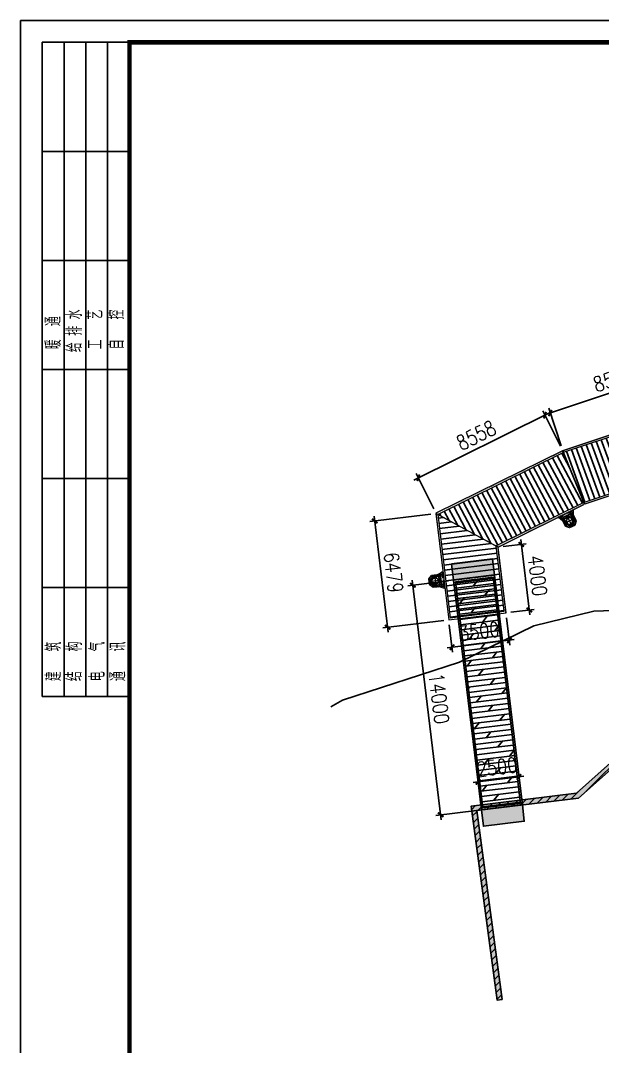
# Model space of a CAD drawing. Extents: x -259369 to -50372, y -155978 to 198088.
# Drawn here: x -218179 to -182909, y 95648 to 157767 of the extents above; entities that cross this region are included whole.
import ezdxf

# ---------------------------------------------------------------- set-up
doc = ezdxf.new("R2010")
doc.units = 0
doc.header["$LTSCALE"] = 1000
doc.header["$MEASUREMENT"] = 0
for name, pattern in [('CENTER', [2, 1.25, -0.25, 0.25, -0.25]), ('DASHED', [0.75, 0.5, -0.25]), ('HIDDEN', [0.375, 0.25, -0.125])]:
    doc.linetypes.add(name, pattern=pattern)
for name, color, linetype in [('langan', 170, 'FENCELINE2'), ('主框型材', 4, 'Continuous'), ('抱桩器', 255, 'Continuous')]:
    doc.layers.add(name, color=color, linetype=linetype)
for name, color, linetype, lineweight in [('导框型材', 2, 'Continuous', 18), ('结构', 52, 'Continuous', 18), ('轮子座', 7, 'Continuous', 9)]:
    doc.layers.add(name, color=color, linetype=linetype, lineweight=lineweight)
doc.styles.add('HZTXT', font='txtw.shx', dxfattribs={"width": 0.8, "bigfont": 'hztxtw.shx'})
doc.styles.get("Standard").update_dxf_attribs({"font": 'gbenor.shx', "bigfont": 'gbcbig.shx'})
doc.linetypes.add('FENCELINE2', pattern='A,6.35,-2.54,[132,ltypeshp.shx,S=2.54,R=0,X=-2.54,Y=0],-2.54,25.4', length=36.83)
doc.dimstyles.new('DIM-300', dxfattribs={"dimscale": 300, "dimtxt": 3, "dimasz": 1, "dimexe": 1, "dimexo": 1, "dimgap": 1, "dimtad": 1, "dimdec": 0, "dimdsep": 46, "dimtxsty": 'HZTXT', "dimblk": 'ARCHTICK', "dimcen": 0, "dimdle": 1, "dimclrd": 9, "dimclre": 9, "dimclrt": 2, "dimadec": 1, "dimazin": 0, "dimtfac": 1, "dimtdec": 0, "dimtix": 1, "dimtmove": 2, "dimatfit": 3, "dimldrblk": 'ARCHTICK', "dimfxl": 10, "dimtolj": 1, "dimtzin": 0, "dimarcsym": 1})
pattern_1 = [(0, (1212.185, -561.11), (6.35, 12.7), [0, -12.7])]

# ---------------------------------------------------------------- blocks, each defined once
blk = doc.blocks.new('$TITLEBLK$00000095')
for p, q in [((-150, 20), (-150, 0)), ((-150, 20), (0, 20)), ((-125, 20), (-125, 0)), ((-100, 20), (-100, 0)), ((-75, 20), (-75, 0)), ((-75, 20), (-75, 0)), ((-50, 20), (-50, 0)), ((-25, 20), (-25, 0)), ((0, 20), (0, 0)), ((-150, 15), (-75, 15)), ((-75, 15), (0, 15)), ((-150, 10), (-75, 10)), ((-75, 10), (0, 10)), ((-150, 5), (-75, 5)), ((-75, 5), (0, 5))]:
    blk.add_line(p, q)
at = {"width": 0.8}
for s, p in [('建   筑', (-146.45, 15.65)), ('暖  通', (-70.35, 15.73)), ('结   构', (-146.45, 10.91)), ('给 排 水', (-71.03, 10.9)), ('电   气', (-146.45, 5.65)), ('工   艺', (-70.35, 6.13)), ('自   控', (-70.35, 1.24)), ('通   讯', (-146.45, 0.88))]:
    blk.add_text(s, height=3.509, dxfattribs=at).set_placement(p)
blk = doc.blocks.new('rgthtyjyuk')
blk.add_lwpolyline([(0, 0), (420, 0), (420, 297), (0, 297)], close=True)
at = {"const_width": 1}
blk.add_lwpolyline([(25, 5), (415, 5), (415, 292), (25, 292)], close=True, dxfattribs=at)
at = {"rotation": 90}
blk.add_blockref('$TITLEBLK$00000095', (25, 292), dxfattribs=at)
blk = doc.blocks.new('thwerg')
at = {"linetype": 'Continuous'}
h = blk.add_hatch(dxfattribs=at)
h.set_pattern_fill('AR-CONC', color=252, scale=5)
h.set_pattern_definition([(50, (0, 0), (910.9233, -79.6954), [95.25, -1047.75]), (355, (0, 0), (-176.217, 955.284), [76.2, -838.203]), (100.45144, (75.9, -6.6), (734.7062, 875.5888), [80.95, -890.451]), (46.1842, (0, 254), (1355.395, -210.2116), [142.875, -1571.625]), (96.63556, (113, 236.5), (1187.021, 1237.131), [121.425, -1335.678]), (351.18415, (0, 254), (1187.021, 1237.131), [114.3, -1257.299]), (21, (127, 190.5), (758.072, -511.326), [95.25, -1047.75]), (326, (127, 190.5), (309.01, 920.94), [76.2, -838.2]), (71.45144, (190.2, 147.9), (1067.082, 409.614), [80.95, -890.4497]), (37.5, (0, 0), (15.443, 422.7752), [0, -828.04, 0, -850.9, 0, -841.375]), (7.5, (0, 0), (334.0983, 500.9029), [0, -485.14, 0, -808.99, 0, -320.675]), (327.5, (-283.2, 0), (677.953, -28.6437), [0, -317.5, 0, -990.6, 0, -1314.45]), (317.5, (-410.2, 0), (740.646, 127.1325), [0, -412.75, 0, -657.86, 0, -933.45])])
h.paths.add_polyline_path([(125890, -32795), (125541, -30956), (144375, -29749), (144792, -28301), (167849, -30703), (167718, -32134), (177330, -33007), (175981, -40288), (177064, -40496), (176008, -49398), (176306, -49434), (177395, -40254), (176330, -40050), (177685, -32738), (168044, -31863), (168175, -30435), (144574, -27977), (144145, -29463), (125184, -30678), (125563, -32683), (121810, -36014), (115445, -36787), (117010, -48533), (117307, -48493), (115782, -37048), (121939, -36301)])
h = blk.add_hatch(dxfattribs=at)
h.set_pattern_fill('ANSI31', color=252, scale=100)
h.set_pattern_definition([(45, (0, 0), (-224.5064, 224.5064), [])])
h.paths.add_polyline_path([(144375, -29749), (144792, -28301), (167849, -30703), (167718, -32134), (177330, -33007), (175981, -40288), (177064, -40496), (176008, -49398), (176306, -49434), (177395, -40254), (176330, -40050), (177685, -32738), (168044, -31863), (168175, -30435), (144574, -27977), (144145, -29463), (125184, -30678), (125563, -32683), (121810, -36014), (115445, -36787), (117010, -48533), (117307, -48493), (115782, -37048), (121939, -36301), (125890, -32795), (125541, -30956)])
at = {"color": 252, "linetype": 'Continuous', "elevation": -32017, "flags": 128}
blk.add_lwpolyline([(106933, -30769), (107635, -30369), (114725, -28078), (119240, -25868), (122867, -24992), (126369, -24863), (131244, -25695), (140044, -24946), (146723, -24787), (160192, -25793), (172447, -28232), (182746, -30446)], dxfattribs=at)
at = {"color": 252, "linetype": 'Continuous', "flags": 128}
for points, elevation in [([(117307, -48493), (115782, -37048), (121939, -36301), (125890, -32795), (125541, -30956), (144375, -29749), (144792, -28301), (167849, -30703), (167718, -32134), (177330, -33007), (175981, -40288), (177064, -40496), (176008, -49398), (176306, -49434), (177395, -40254), (176330, -40050), (177685, -32738), (168044, -31863), (168175, -30435), (144574, -27977), (144145, -29463), (125184, -30678), (125563, -32683), (121810, -36014), (115445, -36787), (117010, -48533)], -2496), ([(128902, -32969), (129469, -38215), (138338, -37256), (137771, -32010), (128902, -32969)], -32017)]:
    blk.add_lwpolyline(points, close=True, dxfattribs=dict(at, elevation=elevation))
blk.add_lwpolyline([(141861, -33967), (141860, -37038), (146732, -37038), (146732, -32622), (157554, -34310), (157440, -36052), (162121, -36914), (166389, -33855), (172143, -34842), (171563, -38202)], dxfattribs=at)
blk = doc.blocks.new('FQ-PM')
h = blk.add_hatch()
h.set_pattern_fill('ANSI31', color=252, scale=100, angle=55)
h.set_pattern_definition([(100, (0, 0), (-312.67646, -55.1333), [])])
h.paths.add_polyline_path([(153500, 49716), (145102, 48153), (145925, 44966), (153879, 46446)])
h = blk.add_hatch()
h.set_pattern_fill('ANSI31', color=252, scale=100, angle=45)
h.set_pattern_definition([(90, (0, 0), (-317.5, 0), [])])
h.paths.add_polyline_path([(162049, 50116), (153515, 49718), (153894, 46448), (161976, 46825)])
h = blk.add_hatch()
h.set_pattern_fill('ANSI31', color=252, scale=100, angle=39)
h.set_pattern_definition([(84, (0, 0), (-315.7607, 33.1878), [])])
h.paths.add_polyline_path([(170571, 49340), (162064, 50115), (161991, 46825), (170048, 46090)])
h = blk.add_hatch()
h.set_pattern_fill('ANSI31', color=252, scale=100, angle=32)
h.set_pattern_definition([(77, (0, 0), (-309.3625, 71.42196), [])])
h.paths.add_polyline_path([(178907, 47404), (170586, 49338), (170063, 46088), (177943, 44257)])
h = blk.add_hatch()
h.set_pattern_fill('ANSI31', color=252, scale=100, angle=65)
h.set_pattern_definition([(110, (0, 0), (-298.3524, -108.5914), [])])
h.paths.add_polyline_path([(145911, 44962), (145087, 48149), (136982, 45450), (138234, 42406)])
h = blk.add_hatch()
h.set_pattern_fill('ANSI31', color=252, scale=100, angle=22)
h.set_pattern_definition([(67, (0, 0), (-292.2603, 124.05713), [])])
h.paths.add_polyline_path([(186899, 44344), (178921, 47400), (177958, 44252), (185513, 41358)])
h = blk.add_hatch()
h.set_pattern_fill('ANSI31', color=252, scale=100, angle=73)
h.set_pattern_definition([(118, (0, 0), (-280.33586, -149.0572), [])])
h.paths.add_polyline_path([(136968, 45444), (129373, 41691), (132914, 39777), (138221, 42400)])
h = blk.add_hatch()
h.set_pattern_fill('ANSI31', color=252, scale=100, angle=15)
h.set_pattern_definition([(60, (0, 0), (-274.96307, 158.75), [])])
h.paths.add_polyline_path([(186912, 44338), (185527, 41352), (190875, 38407), (194339, 40249)])
h = blk.add_hatch()
h.set_pattern_fill('ANSI31', color=252, scale=100, angle=142)
h.set_pattern_definition([(187, (0, 0), (38.6935, -315.1334), [])])
h.paths.add_polyline_path([(132907, 39762), (129366, 41678), (130126, 35426), (133385, 35822)])
h = blk.add_hatch()
h.set_pattern_fill('ANSI31', color=252, scale=100, angle=130)
h.set_pattern_definition([(175, (0, 0), (-27.67195, -316.2918), [])])
h.paths.add_polyline_path([(194346, 40235), (190882, 38394), (190527, 34488), (193797, 34191)])
at = {"layer": '结构', "color": 3, "elevation": 29521}
for points in [[(145952, 44861), (145075, 48258), (153488, 49824), (153891, 46339)], [(153906, 46341), (153503, 49826), (162051, 50224), (161973, 46717)], [(161988, 46716), (162066, 50224), (170588, 49447), (170031, 45983)], [(170046, 45981), (170603, 49445), (178939, 47508), (177912, 44153)], [(138276, 42306), (136941, 45550), (145060, 48254), (145938, 44857)], [(177926, 44149), (178953, 47503), (186944, 44442), (185468, 41260)], [(133028, 39713), (138262, 42300), (136927, 45544), (129255, 41753)], [(194455, 40308), (190763, 38346), (185481, 41254), (186958, 44436)], [(133023, 39699), (129250, 41738), (130031, 35306), (133505, 35728)], [(190767, 38331), (194460, 40294), (193891, 34031), (190406, 34348)]]:
    blk.add_lwpolyline(points, close=True, dxfattribs=at)
for points in [[(145102, 48153), (153500, 49716)], [(153515, 49718), (162049, 50116)], [(162064, 50115), (170571, 49340)], [(170586, 49338), (178907, 47404)], [(136982, 45450), (145087, 48149)], [(178921, 47400), (186899, 44344)], [(161976, 46825), (153894, 46448)], [(170048, 46090), (161991, 46825)], [(153879, 46446), (145925, 44966)], [(177943, 44257), (170063, 46088)], [(129371, 41690), (136968, 45444)], [(145911, 44962), (138234, 42406)], [(185513, 41358), (177958, 44252)], [(186912, 44338), (194341, 40247)], [(138221, 42400), (132912, 39776)], [(129365, 41687), (129365, 41687)], [(129367, 41675), (130126, 35426), (133385, 35822), (132907, 39762)], [(190877, 38406), (185527, 41352)], [(194346, 40233), (193793, 34148), (190523, 34445), (190881, 38392)], [(194347, 40244), (194347, 40244)]]:
    blk.add_lwpolyline(points, dxfattribs=at)
blk = doc.blocks.new('_ArchTick')
at = {"color": 0, "linetype": 'ByBlock', "const_width": 0.4}
blk.add_lwpolyline([(-0.5, -0.5), (0.5, 0.5)], dxfattribs=at)
blk = doc.blocks.new('*D728')
at = {"color": 9, "lineweight": -2, "transparency": 16777216}
for p, q in [((-186360, 133909), (-177672, 136803)), ((-177293, 134715), (-178051, 136992)), ((-185412, 132011), (-186171, 134289))]:
    blk.add_line(p, q, dxfattribs=at)
at = {"layer": 'Defpoints', "color": 0, "transparency": 16777216}
for p in [(-177956, 136708), (-177198, 134430, 29521), (-185317, 131727, 29521)]:
    blk.add_point(p, dxfattribs=at)
at = {"color": 9, "lineweight": -2, "transparency": 16777216, "xscale": 300, "yscale": 300, "zscale": 300}
for p, rotation in [((-177956, 136708), 18.41695928787538), ((-186076, 134004), 198.4169592878754)]:
    blk.add_blockref('_ArchTick', p, dxfattribs=dict(at, rotation=rotation))
at = {"color": 2, "transparency": 16777216, "insert": (-182253, 136068), "char_height": 900, "attachment_point": 5, "rotation": 18.41696, "style": 'HZTXT'}
blk.add_mtext('\\A1;8558', dxfattribs=at)
blk = doc.blocks.new('*D736')
at = {"color": 9, "lineweight": -2, "transparency": 16777216}
for p, q in [((-193306, 127879), (-197009, 127430)), ((-196748, 127764), (-195895, 120736)), ((-192526, 121447), (-196229, 120998))]:
    blk.add_line(p, q, dxfattribs=at)
at = {"layer": 'Defpoints', "color": 0, "transparency": 16777216}
for p in [(-193009, 127915, 29521), (-192228, 121483, 29521), (-195931, 121034)]:
    blk.add_point(p, dxfattribs=at)
at = {"color": 9, "lineweight": -2, "transparency": 16777216, "xscale": 300, "yscale": 300, "zscale": 300}
for p, rotation in [((-196712, 127466), 96.91836894383115), ((-195931, 121034), 276.9183689438312)]:
    blk.add_blockref('_ArchTick', p, dxfattribs=dict(at, rotation=rotation))
at = {"color": 2, "transparency": 16777216, "insert": (-195577, 124340), "char_height": 900, "attachment_point": 5, "rotation": 276.91837, "style": 'HZTXT'}
blk.add_mtext('\\A1;6479', dxfattribs=at)
blk = doc.blocks.new('*D737')
at = {"color": 9, "lineweight": -2, "transparency": 16777216}
for p, q in [((-187863, 126344), (-187309, 121778)), ((-188938, 125912), (-187529, 126083)), ((-188456, 121941), (-187047, 122112))]:
    blk.add_line(p, q, dxfattribs=at)
at = {"layer": 'Defpoints', "color": 0, "transparency": 16777216}
for p in [(-189235, 125876, 29521), (-188754, 121905, 29521), (-187345, 122076)]:
    blk.add_point(p, dxfattribs=at)
at = {"color": 9, "lineweight": -2, "transparency": 16777216, "xscale": 300, "yscale": 300, "zscale": 300}
for p, rotation in [((-187827, 126046), 96.91862478794036), ((-187345, 122076), 276.9186247879404)]:
    blk.add_blockref('_ArchTick', p, dxfattribs=dict(at, rotation=rotation))
at = {"color": 2, "transparency": 16777216, "insert": (-186841, 124151), "char_height": 900, "attachment_point": 5, "rotation": 276.91862, "style": 'HZTXT'}
blk.add_mtext('\\A1;4000', dxfattribs=at)
blk = doc.blocks.new('*D738')
at = {"color": 9, "lineweight": -2, "transparency": 16777216}
for p, q in [((-194335, 129946), (-186125, 134004)), ((-185464, 131990), (-186526, 134140)), ((-193137, 128199), (-194199, 130348))]:
    blk.add_line(p, q, dxfattribs=at)
at = {"layer": 'Defpoints', "color": 0, "transparency": 16777216}
for p in [(-186394, 133871), (-185331, 131721, 29521), (-193004, 127930, 29521)]:
    blk.add_point(p, dxfattribs=at)
at = {"color": 9, "lineweight": -2, "transparency": 16777216, "xscale": 300, "yscale": 300, "zscale": 300}
for p, rotation in [((-186394, 133871), 26.29602193347735), ((-194066, 130079), 206.2960219334773)]:
    blk.add_blockref('_ArchTick', p, dxfattribs=dict(at, rotation=rotation))
at = {"color": 2, "transparency": 16777216, "insert": (-190562, 132647), "char_height": 900, "attachment_point": 5, "rotation": 26.29602, "style": 'HZTXT'}
blk.add_mtext('\\A1;8558', dxfattribs=at)
blk = doc.blocks.new('*D744')
at = {"color": 9, "lineweight": -2, "transparency": 16777216}
for p, q in [((-192192, 121185), (-191990, 119524)), ((-188717, 121607), (-188516, 119946)), ((-192324, 119786), (-188254, 120280))]:
    blk.add_line(p, q, dxfattribs=at)
at = {"layer": 'Defpoints', "color": 0, "transparency": 16777216}
for p in [(-188754, 121905, 29521), (-192228, 121483, 29521), (-188552, 120243)]:
    blk.add_point(p, dxfattribs=at)
at = {"color": 9, "lineweight": -2, "transparency": 16777216, "xscale": 300, "yscale": 300, "zscale": 300}
for p, rotation in [((-192027, 119822), 186.9186247879407), ((-188552, 120243), 6.9186247879407)]:
    blk.add_blockref('_ArchTick', p, dxfattribs=dict(at, rotation=rotation))
at = {"color": 2, "transparency": 16777216, "insert": (-190380, 120777), "char_height": 900, "attachment_point": 5, "rotation": 6.91862, "style": 'HZTXT'}
blk.add_mtext('\\A1;3500', dxfattribs=at)
blk = doc.blocks.new('GW-2.5x15m')
h = blk.add_hatch()
h.set_pattern_fill('DOTS', color=256, scale=50)
h.set_pattern_definition([(0, (0, 0), (39.6875, 79.375), [0, -79.375])])
h.paths.add_polyline_path([(120532, 62849), (119532, 62849), (119532, 60349), (120532, 60349)])
h.paths.add_polyline_path([(135532, 62849), (134532, 62849), (134532, 60349), (135532, 60349)])
h = blk.add_hatch()
h.set_pattern_fill('DOLMIT', color=252, scale=50, angle=89.99911)
h.set_pattern_definition([(89.999106, (-806344.56, -2433484.9), (-317.5, 0.004954), []), (134.999106, (-806344.6, -2433484.9), (-635.00947, -634.98966), [449.0128, -898.0256])])
edge = h.paths.add_edge_path()
edge.add_line((134432, 62749), (120632, 62749))
edge.add_line((120632, 62749), (120632, 60449))
edge.add_line((119632, 60449), (134432, 60449))
edge.add_line((134432, 60449), (134432, 62749))
at = {"color": 1}
for points in [[(120532, 62849), (120532, 60349), (119532, 60349), (119532, 62849)], [(134532, 62849), (134532, 60349), (135532, 60349), (135532, 62849)]]:
    blk.add_lwpolyline(points, close=True, dxfattribs=at)
at = {"layer": '抱桩器', "color": 1}
for points in [[(120532, 60349), (134532, 60349), (134532, 62849), (120532, 62849)], [(120632, 60449), (134432, 60449), (134432, 62749), (120632, 62749)]]:
    blk.add_lwpolyline(points, close=True, dxfattribs=at)
blk = doc.blocks.new('*D740')
at = {"color": 9, "lineweight": -2, "transparency": 16777216}
for p, q in [((-192232, 123838), (-194700, 123539)), ((-194439, 123873), (-192680, 109379)), ((-190546, 109940), (-193014, 109641))]:
    blk.add_line(p, q, dxfattribs=at)
at = {"layer": 'Defpoints', "color": 0, "transparency": 16777216}
for p in [(-191935, 123875, 29521), (-190249, 109976, 29521), (-192716, 109677)]:
    blk.add_point(p, dxfattribs=at)
at = {"color": 9, "lineweight": -2, "transparency": 16777216, "xscale": 300, "yscale": 300, "zscale": 300}
for p, rotation in [((-194403, 123575), 96.91737329747583), ((-192716, 109677), 276.9173732974759)]:
    blk.add_blockref('_ArchTick', p, dxfattribs=dict(at, rotation=rotation))
at = {"color": 2, "transparency": 16777216, "insert": (-192815, 116716), "char_height": 900, "attachment_point": 5, "rotation": 276.91737, "style": 'HZTXT'}
blk.add_mtext('\\A1;14000', dxfattribs=at)
blk = doc.blocks.new('*D741')
at = {"color": 9, "lineweight": -2, "transparency": 16777216}
for p, q in [((-190285, 110274), (-190490, 111967)), ((-190454, 111669), (-187972, 111970)), ((-187803, 110575), (-188008, 112268)), ((-187972, 111970), (-187674, 112006)), ((-190454, 111669), (-190752, 111633))]:
    blk.add_line(p, q, dxfattribs=at)
at = {"layer": 'Defpoints', "color": 0, "transparency": 16777216}
for p in [(-187972, 111970), (-190249, 109976, 29521), (-187767, 110278, 29521)]:
    blk.add_point(p, dxfattribs=at)
at = {"color": 9, "lineweight": -2, "transparency": 16777216, "xscale": 300, "yscale": 300, "zscale": 300}
for p, rotation in [((-190454, 111669), 6.917373297474123), ((-187972, 111970), 186.9173732974741)]:
    blk.add_blockref('_ArchTick', p, dxfattribs=dict(at, rotation=rotation))
at = {"color": 2, "transparency": 16777216, "insert": (-189303, 112564), "char_height": 900, "attachment_point": 5, "rotation": 6.91737, "style": 'HZTXT'}
blk.add_mtext('\\A1;2500', dxfattribs=at)
blk = doc.blocks.new('*U531')
h = blk.add_hatch()
h.set_pattern_fill('DOTS', color=256, scale=8)
h.set_pattern_definition(pattern_1)
h.paths.add_polyline_path([(64, 50, 0.4142135624), (54, 60), (-11, 60, 0.4142135624), (-21, 50), (-21, -50, 0.4142135624), (-11, -60), (54, -60, 0.4142135624), (64, -50)])
at = {"layer": '导框型材', "color": 0, "linetype": 'Continuous'}
for p, q in [((-64, 63.508929), (-64, 75.5)), ((-64, 75.5), (-63.389317, 75.5)), ((-64, -63.50893), (-64, 63.508929)), ((-7.891644, 75.5), (-63.389317, 75.5)), ((-63.389317, 75.5), (-63.389317, 64.5)), ((-63.389317, 64.5), (-7.891644, 64.5)), ((-62, 77.5), (-6.502327, 77.5)), ((-62, 62.5), (-62, -62.5)), ((-6.502327, 62.5), (-62, 62.5)), ((-2.965328, 75.5), (-7.891644, 75.5)), ((-7.891644, 75.5), (-7.891644, 64.5)), ((-7.891644, 64.5), (-2.965328, 64.5)), ((-6.502327, 77.5), (-1.08338, 77.5)), ((-1.08338, 62.5), (-6.502327, 62.5)), ((47.5, 75.5), (-2.965328, 75.5)), ((-2.965328, 64.5), (-2.965328, 75.5)), ((47.5, 64.5), (-2.965328, 64.5)), ((-1.08338, 77.5), (45.5, 77.5)), ((45.5, 62.5), (-1.08338, 62.5)), ((31, 62.498484), (31, 60)), ((47.5, 64.5), (47.5, 75.5)), ((-64, -63.78066), (-64, -63.500287)), ((-64, -75.5), (-64, -63.78066)), ((-64, -75.5), (-63.389317, -75.5)), ((-63.389317, -64.5), (-63.389317, -75.5)), ((-7.891644, -64.5), (-63.389317, -64.5)), ((-63.389317, -75.5), (-7.891644, -75.5)), ((-62, -62.5), (-6.502327, -62.5)), ((-6.502327, -77.5), (-62, -77.5)), ((-2.965328, -64.5), (-7.891644, -64.5)), ((-7.891644, -75.5), (-7.891644, -64.5)), ((-7.891644, -75.5), (-2.965328, -75.5)), ((-6.502327, -62.5), (-1.08338, -62.5)), ((-1.08338, -77.5), (-6.502327, -77.5)), ((47.5, -64.5), (-2.965328, -64.5)), ((-2.965328, -64.5), (-2.965328, -75.5)), ((47.5, -75.5), (-2.965328, -75.5)), ((-1.08338, -62.5), (45.5, -62.5)), ((45.5, -77.5), (-1.08338, -77.5)), ((31, -60), (31, -62.498484)), ((47.5, -75.5), (47.5, -64.5))]:
    blk.add_line(p, q, dxfattribs=at)
at = {"layer": '导框型材', "color": 1, "linetype": 'CENTER', "ltscale": 0.28}
for p, q in [((-18.5, 35), (-14.5, 35)), ((-16.5, 37), (-16.5, 33)), ((-18.5, -35), (-14.5, -35)), ((-16.5, -37), (-16.5, -33))]:
    blk.add_line(p, q, dxfattribs=at)
at = {"layer": '导框型材', "color": 1, "linetype": 'CENTER', "ltscale": 0.404352}
for p, q in [((-18.5, 0), (-14.5, 0)), ((-16.5, -2), (-16.5, 2))]:
    blk.add_line(p, q, dxfattribs=at)
at = {"layer": '导框型材', "color": 1, "linetype": 'CENTER', "ltscale": 0.1}
for p, q in [((18.75, 70), (24.25, 70)), ((21.5, 67.25), (21.5, 72.75)), ((18.75, -70), (24.25, -70)), ((21.5, -72.75), (21.5, -67.25))]:
    blk.add_line(p, q, dxfattribs=at)
at = {"layer": '导框型材', "color": 0}
blk.add_lwpolyline([(-11, 60), (54, 60, -0.4142135624), (64, 50), (64, -50, -0.4142135624), (54, -60), (-11, -60, -0.4142135624), (-21, -50), (-21, 50, -0.4142135624)], format="xyb", close=True, dxfattribs=at)
for centre in [(21.5, 70), (21.5, -70)]:
    blk.add_circle(centre, 2.5, dxfattribs=at)
at = {"layer": '导框型材', "color": 0, "linetype": 'Continuous', "extrusion": (0, 0, -1)}
for centre, start, end in [((62, 75.5), 0, 90), ((62, 64.5), 270, 0), ((62, -64.5), 0, 90), ((62, -75.5), 270, 0)]:
    blk.add_arc(centre, 2, start, end, dxfattribs=at)
at = {"layer": '导框型材', "color": 0, "linetype": 'Continuous', "extrusion": (1.22461e-16, 0, -1)}
blk.add_arc((16.5, 35), 7, 310.0052008841, 49.9947991159, dxfattribs=at)
at = {"layer": '导框型材', "color": 0, "linetype": 'Continuous'}
for centre, radius, start, end in [((45.5, 75.5), 2, 0, 90), ((45.5, 64.5), 2, 270, 0), ((-16.5, -35), 7, 130.0052008841, 229.9947991159), ((45.5, -64.5), 2, 0, 90), ((45.5, -75.5), 2, 270, 0)]:
    blk.add_arc(centre, radius, start, end, dxfattribs=at)
for centre, major_axis, ratio, start_param, end_param in [((-62, 75.5), (0, 2), 0.694658, 0, 1.5707963268), ((-6.502327, 75.5), (0, -2), 0.694658, 3.1415926536, 4.7123889804), ((-6.502327, 64.5), (0, 2), 0.694658, 1.5707963268, 3.1415926536), ((-1.08338, 75.5), (0, -2), 0.940974, 3.1415926536, 4.7123889804), ((-1.08338, 64.5), (0, 2), 0.940974, 1.5707963268, 3.1415926536), ((-62, -75.5), (0, 2), 0.694658, 1.5707963268, 3.1415926536), ((-6.502327, -64.5), (0, 2), 0.694658, 0, 1.5707963268), ((-6.502327, -75.5), (0, 2), 0.694658, 1.5707963268, 3.1415926536), ((-1.08338, -64.5), (0, 2), 0.940974, 0, 1.5707963268), ((-1.08338, -75.5), (0, 2), 0.940974, 1.5707963268, 3.1415926536)]:
    blk.add_ellipse(centre, major_axis=major_axis, ratio=ratio, start_param=start_param, end_param=end_param, dxfattribs=at)
at = {"layer": '导框型材', "color": 0, "linetype": 'Continuous', "extrusion": (0, 0, -1)}
for centre, start_param, end_param in [((-62, 64.5), 0, 1.5707963268), ((-62, -64.5), 1.5707963268, 3.1415926536)]:
    blk.add_ellipse(centre, major_axis=(0, -2), ratio=0.694658, start_param=start_param, end_param=end_param, dxfattribs=at)
blk = doc.blocks.new('*U527')
at = {"layer": '轮子座', "color": 0, "linetype": 'ByBlock', "lineweight": -2, "transparency": 16777216}
blk.add_blockref('*U531', (0, 0), dxfattribs=at)
blk = doc.blocks.new('*U528')
h = blk.add_hatch()
h.set_pattern_fill('DOTS', color=256, scale=8)
h.set_pattern_definition(pattern_1)
h.paths.add_polyline_path([(64, 50, 0.4142135624), (54, 60), (-11, 60, 0.4142135624), (-21, 50), (-21, -50, 0.4142135624), (-11, -60), (54, -60, 0.4142135624), (64, -50)])
at = {"layer": '导框型材', "color": 0, "linetype": 'Continuous'}
for p, q in [((-64, 63.508929), (-64, 75.5)), ((-64, 75.5), (-63.389317, 75.5)), ((-64, -63.50893), (-64, 63.508929)), ((-7.891644, 75.5), (-63.389317, 75.5)), ((-63.389317, 75.5), (-63.389317, 64.5)), ((-63.389317, 64.5), (-7.891644, 64.5)), ((-62, 77.5), (-6.502327, 77.5)), ((-62, 62.5), (-62, -62.5)), ((-6.502327, 62.5), (-62, 62.5)), ((-2.965328, 75.5), (-7.891644, 75.5)), ((-7.891644, 75.5), (-7.891644, 64.5)), ((-7.891644, 64.5), (-2.965328, 64.5)), ((-6.502327, 77.5), (-1.08338, 77.5)), ((-1.08338, 62.5), (-6.502327, 62.5)), ((47.5, 75.5), (-2.965328, 75.5)), ((-2.965328, 64.5), (-2.965328, 75.5)), ((47.5, 64.5), (-2.965328, 64.5)), ((-1.08338, 77.5), (45.5, 77.5)), ((45.5, 62.5), (-1.08338, 62.5)), ((31, 62.498484), (31, 60)), ((47.5, 64.5), (47.5, 75.5)), ((-64, -63.78066), (-64, -63.500287)), ((-64, -75.5), (-64, -63.78066)), ((-64, -75.5), (-63.389317, -75.5)), ((-63.389317, -64.5), (-63.389317, -75.5)), ((-7.891644, -64.5), (-63.389317, -64.5)), ((-63.389317, -75.5), (-7.891644, -75.5)), ((-62, -62.5), (-6.502327, -62.5)), ((-6.502327, -77.5), (-62, -77.5)), ((-2.965328, -64.5), (-7.891644, -64.5)), ((-7.891644, -75.5), (-7.891644, -64.5)), ((-7.891644, -75.5), (-2.965328, -75.5)), ((-6.502327, -62.5), (-1.08338, -62.5)), ((-1.08338, -77.5), (-6.502327, -77.5)), ((47.5, -64.5), (-2.965328, -64.5)), ((-2.965328, -64.5), (-2.965328, -75.5)), ((47.5, -75.5), (-2.965328, -75.5)), ((-1.08338, -62.5), (45.5, -62.5)), ((45.5, -77.5), (-1.08338, -77.5)), ((31, -60), (31, -62.498484)), ((47.5, -75.5), (47.5, -64.5))]:
    blk.add_line(p, q, dxfattribs=at)
at = {"layer": '导框型材', "color": 1, "linetype": 'CENTER', "ltscale": 0.28}
for p, q in [((-18.5, 35), (-14.5, 35)), ((-16.5, 37), (-16.5, 33)), ((-18.5, -35), (-14.5, -35)), ((-16.5, -37), (-16.5, -33))]:
    blk.add_line(p, q, dxfattribs=at)
at = {"layer": '导框型材', "color": 1, "linetype": 'CENTER', "ltscale": 0.404352}
for p, q in [((-18.5, 0), (-14.5, 0)), ((-16.5, -2), (-16.5, 2))]:
    blk.add_line(p, q, dxfattribs=at)
at = {"layer": '导框型材', "color": 1, "linetype": 'CENTER', "ltscale": 0.1}
for p, q in [((18.75, 70), (24.25, 70)), ((21.5, 67.25), (21.5, 72.75)), ((18.75, -70), (24.25, -70)), ((21.5, -72.75), (21.5, -67.25))]:
    blk.add_line(p, q, dxfattribs=at)
at = {"layer": '导框型材', "color": 0}
blk.add_lwpolyline([(-11, 60), (54, 60, -0.4142135624), (64, 50), (64, -50, -0.4142135624), (54, -60), (-11, -60, -0.4142135624), (-21, -50), (-21, 50, -0.4142135624)], format="xyb", close=True, dxfattribs=at)
for centre in [(21.5, 70), (21.5, -70)]:
    blk.add_circle(centre, 2.5, dxfattribs=at)
at = {"layer": '导框型材', "color": 0, "linetype": 'Continuous', "extrusion": (0, 0, -1)}
for centre, start, end in [((62, 75.5), 0, 90), ((62, 64.5), 270, 0), ((62, -64.5), 0, 90), ((62, -75.5), 270, 0)]:
    blk.add_arc(centre, 2, start, end, dxfattribs=at)
at = {"layer": '导框型材', "color": 0, "linetype": 'Continuous', "extrusion": (1.22461e-16, 0, -1)}
blk.add_arc((16.5, 35), 7, 310.0052008841, 49.9947991159, dxfattribs=at)
at = {"layer": '导框型材', "color": 0, "linetype": 'Continuous'}
for centre, radius, start, end in [((45.5, 75.5), 2, 0, 90), ((45.5, 64.5), 2, 270, 0), ((-16.5, -35), 7, 130.0052008841, 229.9947991159), ((45.5, -64.5), 2, 0, 90), ((45.5, -75.5), 2, 270, 0)]:
    blk.add_arc(centre, radius, start, end, dxfattribs=at)
for centre, major_axis, ratio, start_param, end_param in [((-62, 75.5), (0, 2), 0.694658, 0, 1.5707963268), ((-6.502327, 75.5), (0, -2), 0.694658, 3.1415926536, 4.7123889804), ((-6.502327, 64.5), (0, 2), 0.694658, 1.5707963268, 3.1415926536), ((-1.08338, 75.5), (0, -2), 0.940974, 3.1415926536, 4.7123889804), ((-1.08338, 64.5), (0, 2), 0.940974, 1.5707963268, 3.1415926536), ((-62, -75.5), (0, 2), 0.694658, 1.5707963268, 3.1415926536), ((-6.502327, -64.5), (0, 2), 0.694658, 0, 1.5707963268), ((-6.502327, -75.5), (0, 2), 0.694658, 1.5707963268, 3.1415926536), ((-1.08338, -64.5), (0, 2), 0.940974, 0, 1.5707963268), ((-1.08338, -75.5), (0, 2), 0.940974, 1.5707963268, 3.1415926536)]:
    blk.add_ellipse(centre, major_axis=major_axis, ratio=ratio, start_param=start_param, end_param=end_param, dxfattribs=at)
at = {"layer": '导框型材', "color": 0, "linetype": 'Continuous', "extrusion": (0, 0, -1)}
for centre, start_param, end_param in [((-62, 64.5), 0, 1.5707963268), ((-62, -64.5), 1.5707963268, 3.1415926536)]:
    blk.add_ellipse(centre, major_axis=(0, -2), ratio=0.694658, start_param=start_param, end_param=end_param, dxfattribs=at)
blk = doc.blocks.new('*U529')
at = {"layer": '轮子座', "color": 0, "linetype": 'ByBlock', "lineweight": -2, "transparency": 16777216}
blk.add_blockref('*U528', (0, 0), dxfattribs=at)
blk = doc.blocks.new('*U530')
h = blk.add_hatch()
h.set_pattern_fill('DOTS', color=256, scale=8)
h.set_pattern_definition(pattern_1)
h.paths.add_polyline_path([(64, 50, 0.4142135624), (54, 60), (-11, 60, 0.4142135624), (-21, 50), (-21, -50, 0.4142135624), (-11, -60), (54, -60, 0.4142135624), (64, -50)])
at = {"layer": '导框型材', "color": 0, "linetype": 'Continuous'}
for p, q in [((-64, 63.508929), (-64, 75.5)), ((-64, 75.5), (-63.389317, 75.5)), ((-64, -63.50893), (-64, 63.508929)), ((-7.891644, 75.5), (-63.389317, 75.5)), ((-63.389317, 75.5), (-63.389317, 64.5)), ((-63.389317, 64.5), (-7.891644, 64.5)), ((-62, 77.5), (-6.502327, 77.5)), ((-62, 62.5), (-62, -62.5)), ((-6.502327, 62.5), (-62, 62.5)), ((-2.965328, 75.5), (-7.891644, 75.5)), ((-7.891644, 75.5), (-7.891644, 64.5)), ((-7.891644, 64.5), (-2.965328, 64.5)), ((-6.502327, 77.5), (-1.08338, 77.5)), ((-1.08338, 62.5), (-6.502327, 62.5)), ((47.5, 75.5), (-2.965328, 75.5)), ((-2.965328, 64.5), (-2.965328, 75.5)), ((47.5, 64.5), (-2.965328, 64.5)), ((-1.08338, 77.5), (45.5, 77.5)), ((45.5, 62.5), (-1.08338, 62.5)), ((31, 62.498484), (31, 60)), ((47.5, 64.5), (47.5, 75.5)), ((-64, -63.78066), (-64, -63.500287)), ((-64, -75.5), (-64, -63.78066)), ((-64, -75.5), (-63.389317, -75.5)), ((-63.389317, -64.5), (-63.389317, -75.5)), ((-7.891644, -64.5), (-63.389317, -64.5)), ((-63.389317, -75.5), (-7.891644, -75.5)), ((-62, -62.5), (-6.502327, -62.5)), ((-6.502327, -77.5), (-62, -77.5)), ((-2.965328, -64.5), (-7.891644, -64.5)), ((-7.891644, -75.5), (-7.891644, -64.5)), ((-7.891644, -75.5), (-2.965328, -75.5)), ((-6.502327, -62.5), (-1.08338, -62.5)), ((-1.08338, -77.5), (-6.502327, -77.5)), ((47.5, -64.5), (-2.965328, -64.5)), ((-2.965328, -64.5), (-2.965328, -75.5)), ((47.5, -75.5), (-2.965328, -75.5)), ((-1.08338, -62.5), (45.5, -62.5)), ((45.5, -77.5), (-1.08338, -77.5)), ((31, -60), (31, -62.498484)), ((47.5, -75.5), (47.5, -64.5))]:
    blk.add_line(p, q, dxfattribs=at)
at = {"layer": '导框型材', "color": 1, "linetype": 'CENTER', "ltscale": 0.28}
for p, q in [((-18.5, 35), (-14.5, 35)), ((-16.5, 37), (-16.5, 33)), ((-18.5, -35), (-14.5, -35)), ((-16.5, -37), (-16.5, -33))]:
    blk.add_line(p, q, dxfattribs=at)
at = {"layer": '导框型材', "color": 1, "linetype": 'CENTER', "ltscale": 0.404352}
for p, q in [((-18.5, 0), (-14.5, 0)), ((-16.5, -2), (-16.5, 2))]:
    blk.add_line(p, q, dxfattribs=at)
at = {"layer": '导框型材', "color": 1, "linetype": 'CENTER', "ltscale": 0.1}
for p, q in [((18.75, 70), (24.25, 70)), ((21.5, 67.25), (21.5, 72.75)), ((18.75, -70), (24.25, -70)), ((21.5, -72.75), (21.5, -67.25))]:
    blk.add_line(p, q, dxfattribs=at)
at = {"layer": '导框型材', "color": 0}
blk.add_lwpolyline([(-11, 60), (54, 60, -0.4142135624), (64, 50), (64, -50, -0.4142135624), (54, -60), (-11, -60, -0.4142135624), (-21, -50), (-21, 50, -0.4142135624)], format="xyb", close=True, dxfattribs=at)
for centre in [(21.5, 70), (21.5, -70)]:
    blk.add_circle(centre, 2.5, dxfattribs=at)
at = {"layer": '导框型材', "color": 0, "linetype": 'Continuous', "extrusion": (0, 0, -1)}
for centre, start, end in [((62, 75.5), 0, 90), ((62, 64.5), 270, 0), ((62, -64.5), 0, 90), ((62, -75.5), 270, 0)]:
    blk.add_arc(centre, 2, start, end, dxfattribs=at)
at = {"layer": '导框型材', "color": 0, "linetype": 'Continuous', "extrusion": (1.22461e-16, 0, -1)}
blk.add_arc((16.5, 35), 7, 310.0052008841, 49.9947991159, dxfattribs=at)
at = {"layer": '导框型材', "color": 0, "linetype": 'Continuous'}
for centre, radius, start, end in [((45.5, 75.5), 2, 0, 90), ((45.5, 64.5), 2, 270, 0), ((-16.5, -35), 7, 130.0052008841, 229.9947991159), ((45.5, -64.5), 2, 0, 90), ((45.5, -75.5), 2, 270, 0)]:
    blk.add_arc(centre, radius, start, end, dxfattribs=at)
for centre, major_axis, ratio, start_param, end_param in [((-62, 75.5), (0, 2), 0.694658, 0, 1.5707963268), ((-6.502327, 75.5), (0, -2), 0.694658, 3.1415926536, 4.7123889804), ((-6.502327, 64.5), (0, 2), 0.694658, 1.5707963268, 3.1415926536), ((-1.08338, 75.5), (0, -2), 0.940974, 3.1415926536, 4.7123889804), ((-1.08338, 64.5), (0, 2), 0.940974, 1.5707963268, 3.1415926536), ((-62, -75.5), (0, 2), 0.694658, 1.5707963268, 3.1415926536), ((-6.502327, -64.5), (0, 2), 0.694658, 0, 1.5707963268), ((-6.502327, -75.5), (0, 2), 0.694658, 1.5707963268, 3.1415926536), ((-1.08338, -64.5), (0, 2), 0.940974, 0, 1.5707963268), ((-1.08338, -75.5), (0, 2), 0.940974, 1.5707963268, 3.1415926536)]:
    blk.add_ellipse(centre, major_axis=major_axis, ratio=ratio, start_param=start_param, end_param=end_param, dxfattribs=at)
at = {"layer": '导框型材', "color": 0, "linetype": 'Continuous', "extrusion": (0, 0, -1)}
for centre, start_param, end_param in [((-62, 64.5), 0, 1.5707963268), ((-62, -64.5), 1.5707963268, 3.1415926536)]:
    blk.add_ellipse(centre, major_axis=(0, -2), ratio=0.694658, start_param=start_param, end_param=end_param, dxfattribs=at)
blk = doc.blocks.new('*U533')
at = {"layer": '轮子座', "color": 0, "linetype": 'ByBlock', "lineweight": -2, "transparency": 16777216}
blk.add_blockref('*U530', (0, 0), dxfattribs=at)
blk = doc.blocks.new('*U534')
h = blk.add_hatch()
h.set_pattern_fill('DOTS', color=256, scale=8)
h.set_pattern_definition(pattern_1)
h.paths.add_polyline_path([(64, 50, 0.4142135624), (54, 60), (-11, 60, 0.4142135624), (-21, 50), (-21, -50, 0.4142135624), (-11, -60), (54, -60, 0.4142135624), (64, -50)])
at = {"layer": '导框型材', "color": 0, "linetype": 'Continuous'}
for p, q in [((-64, 63.508929), (-64, 75.5)), ((-64, 75.5), (-63.389317, 75.5)), ((-64, -63.50893), (-64, 63.508929)), ((-7.891644, 75.5), (-63.389317, 75.5)), ((-63.389317, 75.5), (-63.389317, 64.5)), ((-63.389317, 64.5), (-7.891644, 64.5)), ((-62, 77.5), (-6.502327, 77.5)), ((-62, 62.5), (-62, -62.5)), ((-6.502327, 62.5), (-62, 62.5)), ((-2.965328, 75.5), (-7.891644, 75.5)), ((-7.891644, 75.5), (-7.891644, 64.5)), ((-7.891644, 64.5), (-2.965328, 64.5)), ((-6.502327, 77.5), (-1.08338, 77.5)), ((-1.08338, 62.5), (-6.502327, 62.5)), ((47.5, 75.5), (-2.965328, 75.5)), ((-2.965328, 64.5), (-2.965328, 75.5)), ((47.5, 64.5), (-2.965328, 64.5)), ((-1.08338, 77.5), (45.5, 77.5)), ((45.5, 62.5), (-1.08338, 62.5)), ((31, 62.498484), (31, 60)), ((47.5, 64.5), (47.5, 75.5)), ((-64, -63.78066), (-64, -63.500287)), ((-64, -75.5), (-64, -63.78066)), ((-64, -75.5), (-63.389317, -75.5)), ((-63.389317, -64.5), (-63.389317, -75.5)), ((-7.891644, -64.5), (-63.389317, -64.5)), ((-63.389317, -75.5), (-7.891644, -75.5)), ((-62, -62.5), (-6.502327, -62.5)), ((-6.502327, -77.5), (-62, -77.5)), ((-2.965328, -64.5), (-7.891644, -64.5)), ((-7.891644, -75.5), (-7.891644, -64.5)), ((-7.891644, -75.5), (-2.965328, -75.5)), ((-6.502327, -62.5), (-1.08338, -62.5)), ((-1.08338, -77.5), (-6.502327, -77.5)), ((47.5, -64.5), (-2.965328, -64.5)), ((-2.965328, -64.5), (-2.965328, -75.5)), ((47.5, -75.5), (-2.965328, -75.5)), ((-1.08338, -62.5), (45.5, -62.5)), ((45.5, -77.5), (-1.08338, -77.5)), ((31, -60), (31, -62.498484)), ((47.5, -75.5), (47.5, -64.5))]:
    blk.add_line(p, q, dxfattribs=at)
at = {"layer": '导框型材', "color": 1, "linetype": 'CENTER', "ltscale": 0.28}
for p, q in [((-18.5, 35), (-14.5, 35)), ((-16.5, 37), (-16.5, 33)), ((-18.5, -35), (-14.5, -35)), ((-16.5, -37), (-16.5, -33))]:
    blk.add_line(p, q, dxfattribs=at)
at = {"layer": '导框型材', "color": 1, "linetype": 'CENTER', "ltscale": 0.404352}
for p, q in [((-18.5, 0), (-14.5, 0)), ((-16.5, -2), (-16.5, 2))]:
    blk.add_line(p, q, dxfattribs=at)
at = {"layer": '导框型材', "color": 1, "linetype": 'CENTER', "ltscale": 0.1}
for p, q in [((18.75, 70), (24.25, 70)), ((21.5, 67.25), (21.5, 72.75)), ((18.75, -70), (24.25, -70)), ((21.5, -72.75), (21.5, -67.25))]:
    blk.add_line(p, q, dxfattribs=at)
at = {"layer": '导框型材', "color": 0}
blk.add_lwpolyline([(-11, 60), (54, 60, -0.4142135624), (64, 50), (64, -50, -0.4142135624), (54, -60), (-11, -60, -0.4142135624), (-21, -50), (-21, 50, -0.4142135624)], format="xyb", close=True, dxfattribs=at)
for centre in [(21.5, 70), (21.5, -70)]:
    blk.add_circle(centre, 2.5, dxfattribs=at)
at = {"layer": '导框型材', "color": 0, "linetype": 'Continuous', "extrusion": (0, 0, -1)}
for centre, start, end in [((62, 75.5), 0, 90), ((62, 64.5), 270, 0), ((62, -64.5), 0, 90), ((62, -75.5), 270, 0)]:
    blk.add_arc(centre, 2, start, end, dxfattribs=at)
at = {"layer": '导框型材', "color": 0, "linetype": 'Continuous', "extrusion": (1.22461e-16, 0, -1)}
blk.add_arc((16.5, 35), 7, 310.0052008841, 49.9947991159, dxfattribs=at)
at = {"layer": '导框型材', "color": 0, "linetype": 'Continuous'}
for centre, radius, start, end in [((45.5, 75.5), 2, 0, 90), ((45.5, 64.5), 2, 270, 0), ((-16.5, -35), 7, 130.0052008841, 229.9947991159), ((45.5, -64.5), 2, 0, 90), ((45.5, -75.5), 2, 270, 0)]:
    blk.add_arc(centre, radius, start, end, dxfattribs=at)
for centre, major_axis, ratio, start_param, end_param in [((-62, 75.5), (0, 2), 0.694658, 0, 1.5707963268), ((-6.502327, 75.5), (0, -2), 0.694658, 3.1415926536, 4.7123889804), ((-6.502327, 64.5), (0, 2), 0.694658, 1.5707963268, 3.1415926536), ((-1.08338, 75.5), (0, -2), 0.940974, 3.1415926536, 4.7123889804), ((-1.08338, 64.5), (0, 2), 0.940974, 1.5707963268, 3.1415926536), ((-62, -75.5), (0, 2), 0.694658, 1.5707963268, 3.1415926536), ((-6.502327, -64.5), (0, 2), 0.694658, 0, 1.5707963268), ((-6.502327, -75.5), (0, 2), 0.694658, 1.5707963268, 3.1415926536), ((-1.08338, -64.5), (0, 2), 0.940974, 0, 1.5707963268), ((-1.08338, -75.5), (0, 2), 0.940974, 1.5707963268, 3.1415926536)]:
    blk.add_ellipse(centre, major_axis=major_axis, ratio=ratio, start_param=start_param, end_param=end_param, dxfattribs=at)
at = {"layer": '导框型材', "color": 0, "linetype": 'Continuous', "extrusion": (0, 0, -1)}
for centre, start_param, end_param in [((-62, 64.5), 0, 1.5707963268), ((-62, -64.5), 1.5707963268, 3.1415926536)]:
    blk.add_ellipse(centre, major_axis=(0, -2), ratio=0.694658, start_param=start_param, end_param=end_param, dxfattribs=at)
blk = doc.blocks.new('*U532')
at = {"layer": '轮子座', "color": 0, "linetype": 'ByBlock', "lineweight": -2, "transparency": 16777216}
blk.add_blockref('*U534', (0, 0), dxfattribs=at)
blk = doc.blocks.new('外抱桩器')
for radius in [203, 189]:
    blk.add_circle((0, 487), radius)
at = {"layer": '主框型材'}
for points in [[(-359, 660), (-359, 28), (-252, 28), (-252, 616), (-129, 739), (129, 739), (252, 616), (252, 28), (358, 28), (358, 660), (173, 845), (-173, 845), (-359, 660)], [(-359, 660), (-252, 616)], [(-129, 739), (-173, 845)], [(129, 739), (173, 845)], [(358, 660), (252, 616)]]:
    blk.add_lwpolyline(points, dxfattribs=at)
blk.add_lwpolyline([(-252, 128), (-252, 234), (252, 234), (252, 128)], close=True, dxfattribs=at)
at = {"layer": '导框型材', "color": 1, "linetype": 'CENTER', "ltscale": 5}
for p, q in [((0, 256), (0, 717)), ((230, 487), (-230, 487))]:
    blk.add_line(p, q, dxfattribs=at)
at = {"layer": '导框型材', "color": 2, "linetype": 'DASHED', "ltscale": 2}
for p, q in [((-517, 0), (-117, 0)), ((517, 0), (117, 0))]:
    blk.add_line(p, q, dxfattribs=at)
at = {"layer": '导框型材', "color": 1, "linetype": 'CENTER', "ltscale": 0.36}
for p, q in [((-464, 8), (-464, 0)), ((-457, 18), (-457, -10)), ((-450, 8), (-450, 0)), ((-184, 8), (-184, 0)), ((-177, 18), (-177, -10)), ((-170, 8), (-170, 0)), ((-14, 0), (14, 0)), ((0, 14), (0, -14)), ((170, 8), (170, 0)), ((177, 18), (177, -10)), ((184, 8), (184, 0)), ((450, 8), (450, 0)), ((457, 18), (457, -10)), ((464, 8), (464, 0))]:
    blk.add_line(p, q, dxfattribs=at)
at = {"layer": '导框型材', "color": 2, "linetype": 'HIDDEN', "ltscale": 100}
for p, q in [((-359, 8), (-359, 308)), ((359, 8), (359, 308))]:
    blk.add_line(p, q, dxfattribs=at)
at = {"layer": '导框型材', "color": 1, "linetype": 'CENTER', "ltscale": 0.28}
for p, q in [((-313, 258), (-297, 258)), ((-313, 138), (-297, 138)), ((-305, 250), (-305, 266)), ((-305, 130), (-305, 146)), ((313, 258), (297, 258)), ((313, 158), (297, 158)), ((305, 250), (305, 266)), ((305, 150), (305, 166))]:
    blk.add_line(p, q, dxfattribs=at)
at = {"layer": '导框型材', "color": 2}
for points in [[(-517, 0), (-117, 0), (-117, 8), (-517, 8)], [(-257, 8), (-257, 308), (-367, 308), (-367, 8)], [(517, 0), (117, 0), (117, 8), (517, 8)], [(257, 8), (257, 308), (367, 308), (367, 8)]]:
    blk.add_lwpolyline(points, close=True, dxfattribs=at)
for points in [[(-497, 8), (-367, 8), (-367, 288), (-497, 8)], [(497, 8), (367, 8), (367, 288), (497, 8)]]:
    blk.add_lwpolyline(points, dxfattribs=at)
for centre in [(-305, 258), (-305, 138), (305, 258), (305, 158)]:
    blk.add_circle(centre, 7, dxfattribs=at)
at = {"layer": '轮子座', "color": 7, "xscale": -1, "rotation": 90}
blk.add_blockref('*U533', (0, 776), dxfattribs=at)
at = {"layer": '轮子座', "color": 7}
blk.add_blockref('*U527', (-289, 487), dxfattribs=at)
at = {"layer": '轮子座', "color": 7, "rotation": 90}
blk.add_blockref('*U532', (0, 197), dxfattribs=at)
at = {"layer": '轮子座', "color": 7, "xscale": -1}
blk.add_blockref('*U529', (289, 487), dxfattribs=at)

msp = doc.modelspace()

# ---------------------------------------------------------------- linework, layer by layer
at = {"layer": 'langan', "ltscale": 20, "const_width": 10, "elevation": 29521}
for points in [[(-192178.5, 121489.08), (-192956.08, 127897.48), (-185310.64, 131675.43), (-185299.95, 131679.83), (-177182.29, 134382.88), (-177171.29, 134386.54), (-168762.94, 135950.17), (-168751.45, 135951.5), (-160206.56, 136349.34), (-160195, 136349.09), (-151676.19, 135572.33), (-151664.77, 135570.49), (-143332.74, 133633.79), (-143321.69, 133630.4), (-135333.62, 130570.29), (-135323.13, 130565.42), (-127848.45, 126449.35), (-128415.72, 120208.94)], [(-131803.76, 120516.93), (-131440.7, 124510.79), (-131454.76, 124553.81), (-136754.97, 127472.47), (-136771.7, 127480.23), (-144316.21, 130370.45), (-144333.84, 130375.85), (-152203.23, 132205.01), (-152221.43, 132207.94), (-160267.23, 132941.57), (-160285.66, 132941.98), (-168356.09, 132566.22), (-168374.41, 132564.1), (-176317.23, 131086.06), (-176335.08, 131081.45), (-184000.49, 128528.99), (-184017.53, 128521.96), (-189272, 125925.5), (-189286.4, 125880.34), (-188803.25, 121898.64)]]:
    msp.add_lwpolyline(points, dxfattribs=at)

# ---------------------------------------------------------------- block references
at = {"xscale": 264.0947391546124, "yscale": 264.0947391546124, "zscale": 264.0947391546124}
msp.add_blockref('rgthtyjyuk', (-218178.93, 79330.48), dxfattribs=at)
for name, p, rotation in [('FQ-PM', (-322260.81, 86183.61), 359.9970687291168), ('GW-2.5x15m', (-266361.21, 236260.65, 29521), 276.917373297474)]:
    msp.add_blockref(name, p, dxfattribs=dict(rotation=rotation))
msp.add_blockref('thwerg', (-306303.53, 146991.31, 32017))
at = {"layer": '导框型材', "xscale": -1, "rotation": 206.5228848791768}
msp.add_blockref('外抱桩器', (-185124.39, 127900.73, 29521), dxfattribs=at)
at = {"layer": '导框型材', "rotation": 96.91862478794148}
msp.add_blockref('外抱桩器', (-192564.86, 123887.49, 29521), dxfattribs=at)

# ---------------------------------------------------------------- dimensions: what is measured, and where the dimension line sits
for p1, p2, distance, picture, middle in [((-185317.38, 131726.72, 29521), (-177198.09, 134430.32, 29521), 2400.38, '*D728', (-182253.03, 136067.54)), ((-193003.94, 127929.6, 29521), (-185331.25, 131721.02, 29521), 2397.92, '*D738', (-190562.15, 132647.47)), ((-193008.58, 127915.06, 29521), (-192228.13, 121483.06, 29521), -3730.19, '*D736', (-195576.84, 124340.08)), ((-189235.45, 125875.53, 29521), (-188753.62, 121904.67, 29521), 1419.27, '*D737', (-186841.07, 124151.41)), ((-191934.68, 123874.58, 29521), (-190248.54, 109976.46, 29521), -2485.99, '*D740', (-192814.96, 116716.44)), ((-192228.13, 121483.06, 29521), (-188753.62, 121904.67, 29521), -1673.41, '*D744', (-190379.64, 120777.18)), ((-190248.54, 109976.46, 29521), (-187766.79, 110277.55, 29521), 1704.91, '*D741', (-189303.33, 112564.04))]:
    dim = msp.add_aligned_dim(p1=p1, p2=p2, distance=distance, dimstyle='DIM-300')
    dim.commit()
    dim.dimension.update_dxf_attribs({"geometry": picture, "text_midpoint": middle})

doc.saveas('drawing.dxf')
